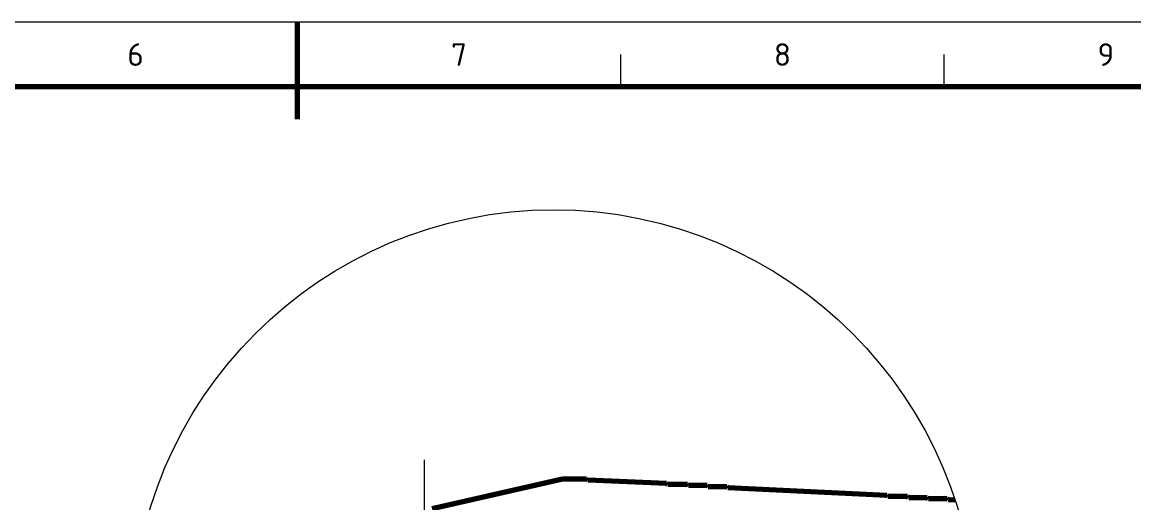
# Model space of a CAD drawing. Header units: millimetres. Extents: x 0 to 2208, y 0 to 420.
# Drawn here: x 734.5 to 906.3, y 345.7 to 420 of the extents above; entities that cross this region are included whole.
import ezdxf
from ezdxf.enums import TextEntityAlignment as Align

# ---------------------------------------------------------------- set-up
doc = ezdxf.new("R2010")
doc.units = ezdxf.units.MM
doc.linetypes.add('IRAM-E-TRAZOS', pattern=[5, 4, -1])
doc.linetypes.add('IRAM-F-TRAZO-PUNTO', pattern=[20, 15, -2, 1, -2])
for name, color, linetype, lineweight in [('01-VISIBLE', 7, 'CONTINUOUS', 70), ('02-OCULTA', 4, 'IRAM-E-TRAZOS', 35), ('03-EJE', 1, 'IRAM-F-TRAZO-PUNTO', 18), ('06-TEXTO', 7, 'CONTINUOUS', 25), ('07-RECUADRO', 7, 'CONTINUOUS', 70), ('08-FINA', 5, 'CONTINUOUS', 18)]:
    doc.layers.add(name, color=color, linetype=linetype, lineweight=lineweight)
doc.styles.add('ISO3098', font='isocpeur.ttf')

msp = doc.modelspace()

# ---------------------------------------------------------------- linework, layer by layer
at = {"layer": '01-VISIBLE'}
for points in [[(818.007, 349.355), (797.857, 344.785)], [(821.727, 349.355), (818.007, 349.355)], [(821.897, 349.185), (821.727, 349.355)], [(834.087, 348.675), (821.897, 349.185)], [(834.257, 348.515), (834.087, 348.675)], [(837.307, 348.515), (834.257, 348.515)], [(837.477, 348.345), (837.307, 348.515)], [(840.357, 348.345), (837.477, 348.345)], [(840.527, 348.175), (840.357, 348.345)], [(843.407, 348.175), (840.527, 348.175)], [(843.577, 348.005), (843.407, 348.175)], [(868.127, 346.815), (843.577, 348.005)], [(868.297, 346.645), (868.127, 346.815)], [(871.347, 346.645), (868.297, 346.645)], [(871.517, 346.475), (871.347, 346.645)], [(874.387, 346.475), (871.517, 346.475)], [(874.557, 346.305), (874.387, 346.475)], [(877.437, 346.305), (874.557, 346.305)], [(877.607, 346.135), (877.437, 346.305)], [(878.665, 346.085), (877.607, 346.135)]]:
    msp.add_lwpolyline(points, dxfattribs=at)
at = {"layer": '02-OCULTA'}
for points in [[(818.007, 349.355), (797.857, 344.785)], [(821.727, 349.355), (818.007, 349.355)], [(821.897, 349.185), (821.727, 349.355)], [(834.087, 348.675), (821.897, 349.185)], [(834.257, 348.515), (834.087, 348.675)], [(837.307, 348.515), (834.257, 348.515)], [(837.477, 348.345), (837.307, 348.515)], [(840.357, 348.345), (837.477, 348.345)], [(840.527, 348.175), (840.357, 348.345)], [(843.407, 348.175), (840.527, 348.175)], [(843.577, 348.005), (843.407, 348.175)], [(868.127, 346.815), (843.577, 348.005)], [(868.297, 346.645), (868.127, 346.815)], [(871.347, 346.645), (868.297, 346.645)], [(871.517, 346.475), (871.347, 346.645)], [(874.387, 346.475), (871.517, 346.475)], [(874.557, 346.305), (874.387, 346.475)], [(877.437, 346.305), (874.557, 346.305)], [(877.607, 346.135), (877.437, 346.305)], [(878.665, 346.085), (877.607, 346.135)]]:
    msp.add_lwpolyline(points, dxfattribs=at)
at = {"layer": '03-EJE'}
msp.add_lwpolyline([(796.667, 263.645), (796.667, 352.355)], dxfattribs=at)
at = {"layer": '07-RECUADRO'}
msp.add_line((777, 420), (777, 405), dxfattribs=at)
msp.add_lwpolyline([(505, 10), (1064, 10), (1064, 410), (505, 410)], close=True, dxfattribs=at)
at = {"layer": '08-FINA'}
for p, q in [((827, 410), (827, 415)), ((877, 410), (877, 415))]:
    msp.add_line(p, q, dxfattribs=at)
msp.add_lwpolyline([(480, 0), (1074, 0), (1074, 420), (480, 420)], close=True, dxfattribs=at)
msp.add_circle((816.667, 325.75), 65.25, dxfattribs=at)

# ---------------------------------------------------------------- texts
at = {"layer": '06-TEXTO', "style": 'ISO3098'}
for s, p in [('6', (752, 415)), ('7', (802, 415)), ('8', (852, 415)), ('9', (902, 415))]:
    msp.add_text(s, height=3.5, dxfattribs=at).set_placement(p, align=Align.MIDDLE_CENTER)

doc.saveas('drawing.dxf')
